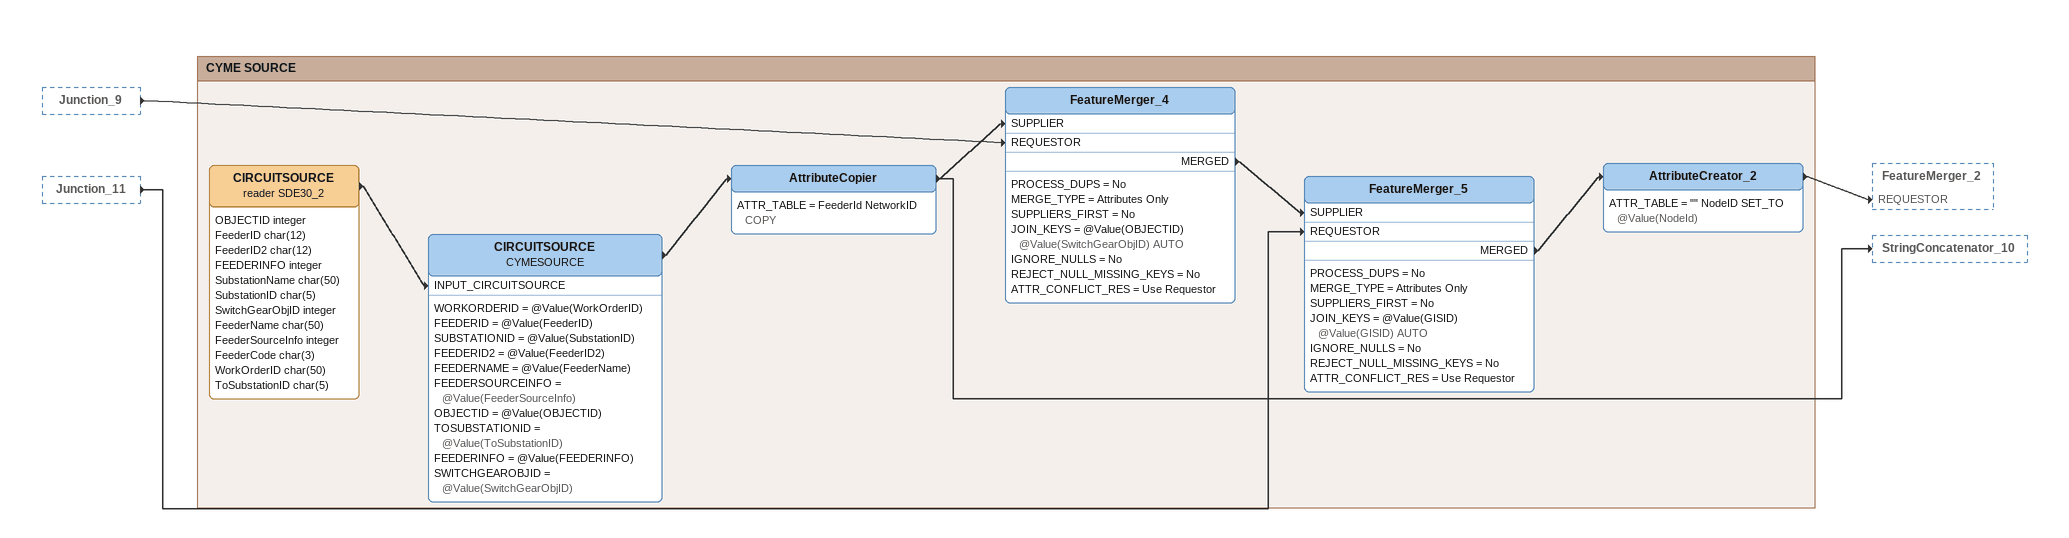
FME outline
Junction_9 [outside]
    -> FeatureMerger_4 [REQUESTOR]
Junction_11 [outside]
    -> FeatureMerger_5 [REQUESTOR]

Bookmark: CYME SOURCE
CIRCUITSOURCE (reader SDE30_2)
    attributes: OBJECTID integer, FeederID char(12), FeederID2 char(12), FEEDERINFO integer, SubstationName char(50), SubstationID char(5), SwitchGearObjID integer, FeederName char(50), FeederSourceInfo integer, FeederCode char(3), WorkOrderID char(50), ToSubstationID char(5)
    -> CIRCUITSOURCE [INPUT_CIRCUITSOURCE]
CIRCUITSOURCE: CYMESOURCE
    WORKORDERID = @Value(WorkOrderID)
    FEEDERID = @Value(FeederID)
    SUBSTATIONID = @Value(SubstationID)
    FEEDERID2 = @Value(FeederID2)
    FEEDERNAME = @Value(FeederName)
    FEEDERSOURCEINFO = @Value(FeederSourceInfo)
    OBJECTID = @Value(OBJECTID)
    TOSUBSTATIONID = @Value(ToSubstationID)
    FEEDERINFO = @Value(FEEDERINFO)
    SWITCHGEAROBJID = @Value(SwitchGearObjID)
    -> AttributeCopier
AttributeCopier
    ATTR_TABLE = FeederId NetworkID COPY
    -> StringConcatenator_10
    -> FeatureMerger_4 [SUPPLIER]
FeatureMerger_4
    PROCESS_DUPS = No
    MERGE_TYPE = Attributes Only
    SUPPLIERS_FIRST = No
    JOIN_KEYS = @Value(OBJECTID) @Value(SwitchGearObjID) AUTO
    IGNORE_NULLS = No
    REJECT_NULL_MISSING_KEYS = No
    ATTR_CONFLICT_RES = Use Requestor
    MERGED -> FeatureMerger_5 [SUPPLIER]
FeatureMerger_5
    PROCESS_DUPS = No
    MERGE_TYPE = Attributes Only
    SUPPLIERS_FIRST = No
    JOIN_KEYS = @Value(GISID) @Value(GISID) AUTO
    IGNORE_NULLS = No
    REJECT_NULL_MISSING_KEYS = No
    ATTR_CONFLICT_RES = Use Requestor
    MERGED -> AttributeCreator_2
AttributeCreator_2
    ATTR_TABLE = "" NodeID SET_TO @Value(NodeId)
    -> FeatureMerger_2 [REQUESTOR]
